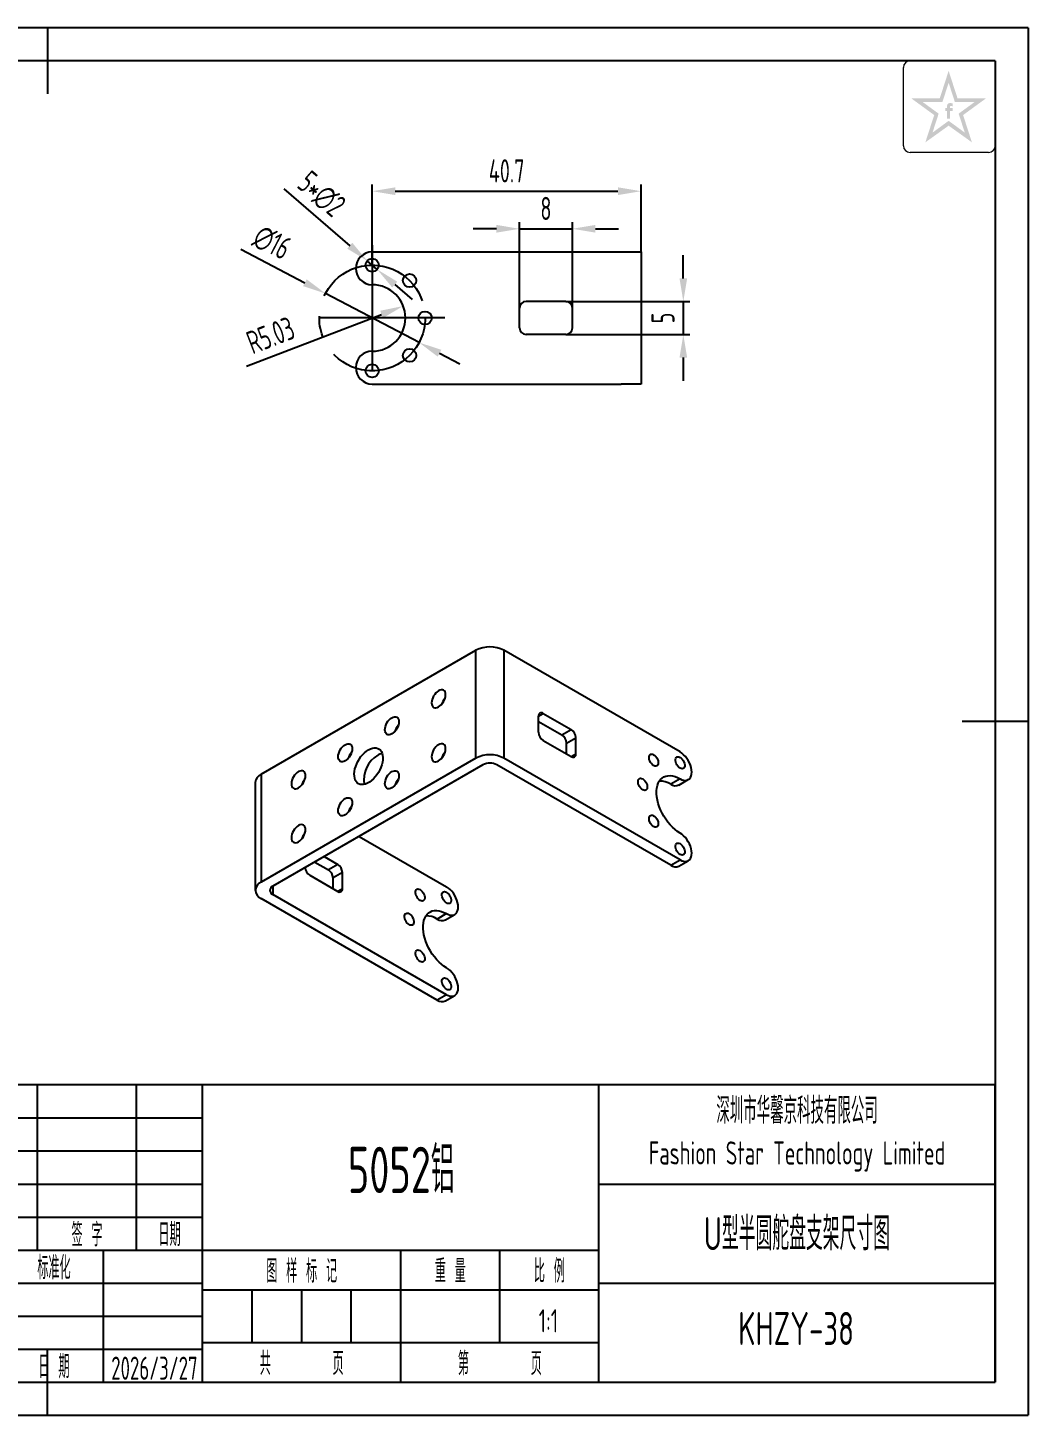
# Model space of a CAD drawing. Header units: millimetres. Extents: x -25 to 272, y -5 to 205.
# Drawn here: x 120.5 to 272, y -5 to 205 of the extents above; entities that cross this region are included whole.
import ezdxf
from ezdxf.enums import TextEntityAlignment as Align

# ---------------------------------------------------------------- set-up
doc = ezdxf.new("R2010")
doc.units = ezdxf.units.MM
doc.header["$PDSIZE"] = -1
doc.linetypes.add('CENTER2', pattern=[28.575, 19.05, -3.175, 3.175, -3.175])
for name, color, linetype in [('1轮廓实线层', 7, 'Continuous'), ('2细线层', 4, 'Continuous'), ('3中心线层', 1, 'CENTER2'), ('6文字层', 3, 'Continuous'), ('7标注层', 4, 'Continuous'), ('图框层', 7, 'Continuous')]:
    doc.layers.add(name, color=color, linetype=linetype)
doc.styles.add('PC_TEXTSTYLE', font='ISOCP.SHX', dxfattribs={"width": 0.707, "bigfont": 'GBCBIG.SHX'})
doc.styles.add('PC_TEXTSTYLE4', font='ISOCP.SHX', dxfattribs={"width": 0.707, "bigfont": 'GBCBIG.SHX'})
doc.dimstyles.new('GB_DIAMETER', dxfattribs={"dimtxt": 3.5, "dimasz": 3.5, "dimexe": 1, "dimexo": 0, "dimgap": 1.5, "dimtad": 1, "dimjust": 4, "dimdsep": 46, "dimtxsty": 'PC_TEXTSTYLE', "dimcen": 0, "dimclrd": 256, "dimclrt": 3, "dimadec": 0, "dimazin": 2, "dimtp": 0.1, "dimtm": 0.1, "dimtfac": 0.71, "dimtdec": 3, "dimtmove": 0, "dimatfit": 2, "dimfxl": 1, "dimtfill": 1, "dimarcsym": 0})
doc.dimstyles.new('GB_LINEAR', dxfattribs={"dimtxt": 3.5, "dimasz": 3.5, "dimexe": 1, "dimexo": 0, "dimgap": 1.5, "dimtad": 1, "dimdsep": 46, "dimtxsty": 'PC_TEXTSTYLE', "dimcen": 0, "dimclrd": 256, "dimclrt": 3, "dimadec": 0, "dimazin": 2, "dimtp": 0.1, "dimtm": 0.1, "dimtfac": 0.71, "dimtdec": 3, "dimtmove": 0, "dimatfit": 3, "dimfxl": 1, "dimtfill": 1, "dimarcsym": 0})
doc.dimstyles.new('GB_RADIAL', dxfattribs={"dimtxt": 3.5, "dimasz": 3.5, "dimexe": 1, "dimexo": 0, "dimgap": 1.5, "dimtad": 1, "dimjust": 4, "dimdsep": 46, "dimtxsty": 'PC_TEXTSTYLE', "dimcen": 0, "dimclrd": 256, "dimclrt": 3, "dimadec": 0, "dimazin": 2, "dimtp": 0.1, "dimtm": 0.1, "dimtfac": 0.71, "dimtdec": 3, "dimtmove": 0, "dimatfit": 2, "dimfxl": 1, "dimtfill": 1, "dimarcsym": 0})

# ---------------------------------------------------------------- blocks, each defined once
blk = doc.blocks.new('ZwmFrameMain_A4^_^无分区图框^_^landscape')
at = {"layer": '1轮廓实线层'}
for p, q in [((123.5, 205), (123.5, 195)), ((267, 200), (0, 200)), ((267, 200), (267, 0)), ((272, 100), (262, 100)), ((123.5, -5), (123.5, 5)), ((0, 0), (267, 0))]:
    blk.add_line(p, q, dxfattribs=at)
at = {"layer": '2细线层'}
for p, q in [((272, 205), (-25, 205)), ((272, 205), (272, -5)), ((-25, -5), (272, -5))]:
    blk.add_line(p, q, dxfattribs=at)
blk = doc.blocks.new('ZwmFrameMain_标题栏1')
at = {"layer": '1轮廓实线层'}
for p, q in [((-180, 0), (-180, 45)), ((0, 45), (-180, 45)), ((-172, 20), (-172, 45)), ((-165, 20), (-165, 45)), ((-145, 20), (-145, 45)), ((-130, 20), (-130, 45)), ((-120, 0), (-120, 45)), ((0, 0), (0, 45)), ((-60, 30), (0, 30)), ((-180, 20), (-60, 20)), ((-165, 0), (-165, 20)), ((-150, 0), (-150, 20)), ((-135, 0), (-135, 20)), ((-60, 15), (0, 15)), ((-180, 0), (0, 0))]:
    blk.add_line(p, q, dxfattribs=at)
at = {"layer": '1轮廓实线层', "color": 7}
for p, q in [((-60, 0), (-60, 45)), ((-180, 25), (-120, 25))]:
    blk.add_line(p, q, dxfattribs=at)
at = {"layer": '2细线层'}
for p, q in [((-180, 40), (-120, 40)), ((-180, 35), (-120, 35)), ((-180, 30), (-120, 30)), ((-90, 0), (-90, 20)), ((-75, 6), (-75, 20)), ((-180, 15), (-120, 15)), ((-120, 14), (-60, 14)), ((-112.5, 6), (-112.5, 14)), ((-105, 6), (-105, 14)), ((-97.5, 6), (-97.5, 14)), ((-180, 10), (-120, 10)), ((-180, 5), (-120, 5)), ((-120, 6), (-60, 6))]:
    blk.add_line(p, q, dxfattribs=at)
at = {"layer": '6文字层', "style": 'PC_TEXTSTYLE', "width": 0.667}
for s, p in [('标记', (-176, 22.5)), ('处数', (-168.5, 22.5)), (' 更改文件号 ', (-155, 22.5)), (' 签 字 ', (-137.5, 22.5)), (' 日期 ', (-125, 22.5)), (' 设 计 ', (-172.5, 17.51)), (' 标准化 ', (-142.5, 17.51)), (' 图 样 标 记 ', (-105, 17)), (' 重 量 ', (-82.5, 17)), (' 比 例 ', (-67.5, 17)), (' 审 核 ', (-172.5, 7.5)), (' 工 艺 ', (-172.5, 2.5)), (' 日 期 ', (-142.5, 2.5)), ('共       页', (-105, 3)), ('第       页', (-75, 3))]:
    blk.add_text(s, height=3.5, dxfattribs=at).set_placement(p, align=Align.MIDDLE)
at = {"layer": '6文字层', "style": 'PC_TEXTSTYLE', "flags": 8}
for tag, height, width, p, p2 in [('企业名称', 5, 3.445461, (-54.29, 34.82), (-5.27, 34.82)), ('产品名称或材料标记', 7, 1.034456, (-113.46, 28.64), (-66.42, 28.64)), ('图样名称', 5, 3.480264, (-54.79, 19.98), (-5.27, 19.98)), ('标准化', 3.5, 1.756036, (-133.83, 15.37), (-120.75, 15.37)), ('重量', 3.5, 2.448074, (-88.46, 7.54), (-76.55, 7.54)), ('比例', 3.5, 2.367734, (-73.35, 7.54), (-61.93, 7.54)), ('图样代号', 5, 3.489916, (-54.79, 5.63), (-5.52, 5.63)), ('审核', 3.5, 2.723972, (-163.99, 5.37), (-150.63, 5.37)), ('工艺', 3.5, 2.851598, (-164.21, 0.37), (-150.89, 0.37)), ('共几页', 3.5, 0.953151, (-108.58, 1.48), (-101.56, 1.48)), ('日期', 3.5, 2.733185, (-133.83, 0.37), (-120.75, 0.37))]:
    blk.add_attdef(tag, text='', height=height, dxfattribs=dict(at, width=width)).set_placement(p, p2, align=Align.FIT)
at = {"layer": '6文字层', "style": 'PC_TEXTSTYLE', "width": 9.901758, "flags": 8}
blk.add_attdef('设计', text='', height=3.5, rotation=359.5768, dxfattribs=at).set_placement((-164.23, 15.37), (-150.37, 15.27), align=Align.FIT)
at = {"layer": '6文字层', "color": 3, "style": 'PC_TEXTSTYLE', "width": 0.96618, "flags": 8}
blk.add_attdef('第几页', text='', height=3.5, dxfattribs=at).set_placement((-78.29, 1.5), (-71.16, 1.5), align=Align.FIT)
at = {"layer": '6文字层', "color": 0, "style": 'PC_TEXTSTYLE', "width": 0.715273, "flags": 8}
blk.add_attdef('图纸张数', text='', height=3.5, dxfattribs=at).set_placement((-2.66, -3.87), (4.46, -3.87), align=Align.FIT)
blk = doc.blocks.new('*D23')
at = {"layer": '7标注层', "color": 0, "lineweight": -2}
for p, q in [((172.68, 169.1), (172.68, 181.26)), ((213.38, 171.08), (213.38, 181.26))]:
    blk.add_line(p, q, dxfattribs=at)
at = {"layer": '7标注层', "lineweight": -2}
blk.add_line((176.18, 180.26), (209.88, 180.26), dxfattribs=at)
at = {"layer": '7标注层'}
for points in [[(176.18, 180.85), (176.18, 179.68), (172.68, 180.26)], [(209.88, 179.68), (209.88, 180.85), (213.38, 180.26)]]:
    blk.add_solid(points, dxfattribs=at)
at = {"layer": 'Defpoints', "color": 0}
for p in [(213.38, 180.26), (213.38, 171.08), (172.68, 169.1)]:
    blk.add_point(p, dxfattribs=at)
at = {"layer": '7标注层', "color": 3, "insert": (193.03, 183.34), "char_height": 3.5, "attachment_point": 5, "style": 'PC_TEXTSTYLE', "bg_fill": 3, "box_fill_scale": 1.1, "bg_fill_color": 257, "bg_fill_transparency": 0}
blk.add_mtext('40.7', dxfattribs=at)
blk = doc.blocks.new('*D24')
at = {"layer": '7标注层', "lineweight": -2}
for p, q in [((191.48, 174.57), (187.98, 174.57)), ((194.98, 174.57), (202.98, 174.57)), ((206.48, 174.57), (209.98, 174.57))]:
    blk.add_line(p, q, dxfattribs=at)
at = {"layer": '7标注层', "color": 0, "lineweight": -2}
for p, q in [((194.98, 162.57), (194.98, 175.57)), ((202.98, 162.57), (202.98, 175.57))]:
    blk.add_line(p, q, dxfattribs=at)
at = {"layer": '7标注层'}
for points in [[(191.48, 173.99), (191.48, 175.16), (194.98, 174.57)], [(206.48, 175.16), (206.48, 173.99), (202.98, 174.57)]]:
    blk.add_solid(points, dxfattribs=at)
at = {"layer": 'Defpoints', "color": 0}
for p in [(202.98, 174.57), (194.98, 162.57), (202.98, 162.57)]:
    blk.add_point(p, dxfattribs=at)
at = {"layer": '7标注层', "color": 3, "insert": (198.98, 177.65), "char_height": 3.5, "attachment_point": 5, "style": 'PC_TEXTSTYLE', "bg_fill": 3, "box_fill_scale": 1.1, "bg_fill_color": 257, "bg_fill_transparency": 0}
blk.add_mtext('8', dxfattribs=at)
blk = doc.blocks.new('*D25')
at = {"layer": '7标注层', "lineweight": -2}
for p, q in [((219.78, 167.07), (219.78, 170.57)), ((219.78, 163.57), (219.78, 158.57)), ((219.78, 155.07), (219.78, 151.57))]:
    blk.add_line(p, q, dxfattribs=at)
at = {"layer": '7标注层', "color": 0, "lineweight": -2}
for p, q in [((201.98, 163.57), (220.78, 163.57)), ((201.98, 158.57), (220.78, 158.57))]:
    blk.add_line(p, q, dxfattribs=at)
at = {"layer": '7标注层'}
for points in [[(219.2, 167.07), (220.36, 167.07), (219.78, 163.57)], [(220.36, 155.07), (219.2, 155.07), (219.78, 158.57)]]:
    blk.add_solid(points, dxfattribs=at)
at = {"layer": 'Defpoints', "color": 0}
for p in [(201.98, 163.57), (201.98, 158.57)]:
    blk.add_point(p, dxfattribs=at)
at = {"layer": '7标注层', "color": 3, "insert": (216.7, 161.07), "char_height": 3.5, "attachment_point": 5, "rotation": 90, "style": 'PC_TEXTSTYLE', "bg_fill": 3, "box_fill_scale": 1.1, "bg_fill_color": 257, "bg_fill_transparency": 0}
blk.add_mtext('5', dxfattribs=at)
at = {"layer": 'Defpoints', "color": 0}
blk.add_point((219.78, 158.57), dxfattribs=at)
blk = doc.blocks.new('*D33')
at = {"layer": '7标注层', "lineweight": -2}
for p, q in [((152.79, 171.49), (162.5, 166.41)), ((179.77, 157.36), (165.6, 164.78)), ((182.87, 155.74), (185.97, 154.12))]:
    blk.add_line(p, q, dxfattribs=at)
at = {"layer": '7标注层'}
for points in [[(162.22, 165.89), (162.77, 166.92), (165.6, 164.78)], [(183.14, 156.26), (182.6, 155.22), (179.77, 157.36)]]:
    blk.add_solid(points, dxfattribs=at)
at = {"layer": 'Defpoints', "color": 0}
for p in [(165.6, 164.78), (179.77, 157.36)]:
    blk.add_point(p, dxfattribs=at)
at = {"layer": '7标注层', "color": 3, "insert": (157.52, 172.48), "char_height": 3.5, "attachment_point": 5, "rotation": 332.3678, "style": 'PC_TEXTSTYLE', "bg_fill": 3, "box_fill_scale": 1.1, "bg_fill_color": 257, "bg_fill_transparency": 0}
blk.add_mtext('∅16', dxfattribs=at)
blk = doc.blocks.new('*D34')
at = {"layer": '7标注层', "lineweight": -2}
for p, q in [((159.3, 180.63), (169.28, 172.01)), ((173.44, 168.42), (171.93, 169.73)), ((176.09, 166.13), (178.74, 163.85))]:
    blk.add_line(p, q, dxfattribs=at)
at = {"layer": '7标注层'}
for points in [[(168.9, 171.57), (169.66, 172.46), (171.93, 169.73)], [(176.47, 166.57), (175.71, 165.69), (173.44, 168.42)]]:
    blk.add_solid(points, dxfattribs=at)
at = {"layer": 'Defpoints', "color": 0}
for p in [(171.93, 169.73), (173.44, 168.42)]:
    blk.add_point(p, dxfattribs=at)
at = {"layer": '7标注层', "color": 3, "insert": (164.97, 179.79), "char_height": 3.5, "attachment_point": 5, "rotation": 319.2027, "style": 'PC_TEXTSTYLE', "bg_fill": 3, "box_fill_scale": 1.1, "bg_fill_color": 257, "bg_fill_transparency": 0}
blk.add_mtext('5*∅2', dxfattribs=at)
blk = doc.blocks.new('*D35')
at = {"layer": '7标注层', "lineweight": -2}
blk.add_line((153.66, 153.76), (174.11, 161.62), dxfattribs=at)
at = {"layer": '7标注层'}
blk.add_solid([(174.32, 161.08), (173.9, 162.17), (177.37, 162.88)], dxfattribs=at)
at = {"layer": 'Defpoints', "color": 0}
for p in [(177.37, 162.88), (172.68, 161.07)]:
    blk.add_point(p, dxfattribs=at)
at = {"layer": '7标注层', "color": 3, "insert": (157.3, 158.46), "char_height": 3.5, "attachment_point": 5, "rotation": 21.0243, "style": 'PC_TEXTSTYLE', "bg_fill": 3, "box_fill_scale": 1.1, "bg_fill_color": 257, "bg_fill_transparency": 0}
blk.add_mtext('R5.03', dxfattribs=at)

msp = doc.modelspace()

# ---------------------------------------------------------------- hatches: boundary and pattern name
at = {"layer": '6文字层', "lineweight": 5}
h = msp.add_hatch(color=2, dxfattribs=at)
edge = h.paths.add_edge_path(flags=0)
edge.add_line((260.172, 192.419), (260.567, 192.419))
edge.add_line((260.567, 192.419), (260.567, 192.845))
edge.add_line((260.567, 192.845), (260.176, 192.845))
edge.add_line((260.176, 192.845), (260.176, 193.053))
edge.add_spline(control_points=[(260.176, 193.053), (260.176, 193.078), (260.175, 193.174), (260.364, 193.144), (260.482, 193.127), (260.549, 193.11), (260.577, 193.102)], knot_values=[0, 0, 0, 0, 1.4943482, 5.8188355, 8.4876202, 10.3632598, 10.3632598, 10.3632598, 10.3632598], degree=3, periodic=0)
edge.add_line((260.577, 193.102), (260.577, 193.539))
edge.add_spline(control_points=[(260.577, 193.539), (260.505, 193.556), (260.332, 193.597), (260.084, 193.618), (259.855, 193.514), (259.739, 193.37), (259.72, 193.26), (259.714, 193.229)], knot_values=[0, 0, 0, 0, 4.9341397, 11.9452686, 16.0265909, 21.3569295, 23.4510995, 23.4510995, 23.4510995, 23.4510995], degree=3, periodic=0)
edge.add_line((259.714, 193.229), (259.714, 192.845))
edge.add_line((259.714, 192.845), (259.428, 192.845))
edge.add_line((259.428, 192.845), (259.428, 192.419))
edge.add_line((259.428, 192.419), (259.717, 192.419))
edge.add_line((259.717, 192.419), (259.717, 191.229))
edge.add_line((259.717, 191.229), (260.172, 191.229))
edge.add_line((260.172, 191.229), (260.172, 192.419))
h.paths.add_polyline_path([(265.628, 194.333), (261.288, 194.333), (259.948, 198.473), (258.608, 194.333), (254.268, 194.333), (257.762, 191.785), (256.422, 187.656), (259.948, 190.181), (263.474, 187.656), (262.134, 191.785)])
h.paths.add_polyline_path([(261.461, 191.997), (262.394, 189.124), (259.948, 190.914), (257.502, 189.124), (258.434, 191.997), (255.981, 193.786), (259.012, 193.786), (259.948, 196.673), (260.883, 193.786), (263.915, 193.786)], flags=16)

# ---------------------------------------------------------------- linework, layer by layer
at = {"color": 7, "linetype": 'Continuous', "lineweight": 25}
for p, q in [((172.683, 171.075), (210.383, 171.075)), ((210.383, 171.075), (213.383, 171.075)), ((213.383, 171.075), (213.383, 151.072)), ((194.983, 159.574), (194.983, 162.574)), ((201.983, 163.574), (195.983, 163.574)), ((202.983, 159.574), (202.983, 162.574)), ((201.983, 158.574), (195.983, 158.574)), ((172.683, 151.072), (210.383, 151.072)), ((213.383, 151.072), (210.383, 151.072)), ((155.859, 92.004), (188.386, 110.782)), ((188.386, 94.448), (188.386, 110.782)), ((192.629, 110.782), (192.629, 94.448)), ((219.286, 95.393), (192.629, 110.782)), ((197.861, 98.369), (197.861, 100.819)), ((198.568, 101.227), (202.811, 98.778)), ((197.861, 100.003), (201.397, 97.962)), ((201.397, 97.962), (202.811, 98.778)), ((198.568, 97.145), (202.811, 94.696)), ((202.104, 96.737), (203.518, 97.553)), ((202.104, 95.104), (202.104, 96.737)), ((203.518, 95.104), (203.518, 97.553)), ((188.386, 94.448), (155.859, 75.671)), ((189.447, 93.428), (157.627, 75.058)), ((217.872, 78.243), (191.568, 93.428)), ((219.286, 79.059), (192.629, 94.448)), ((154.98, 90.78), (154.98, 74.446)), ((155.859, 92.004), (155.859, 75.671)), ((219.286, 91.329), (217.872, 90.513)), ((219.116, 90.389), (220.53, 91.206)), ((170.713, 82.613), (183.931, 74.983)), ((163.993, 78.734), (166.041, 77.552)), ((165.408, 79.55), (167.456, 78.368)), ((167.456, 78.368), (166.041, 77.552)), ((217.872, 78.243), (219.286, 79.059)), ((219.116, 78.12), (220.53, 78.936)), ((163.213, 76.735), (167.456, 74.285)), ((168.163, 77.143), (166.748, 76.327)), ((166.748, 74.694), (166.748, 76.327)), ((168.163, 74.694), (168.163, 77.143)), ((183.931, 58.649), (157.627, 73.834)), ((182.517, 57.833), (155.859, 73.222)), ((183.931, 70.919), (182.517, 70.102)), ((183.761, 69.979), (185.175, 70.796)), ((183.931, 58.649), (182.517, 57.833)), ((183.761, 57.709), (185.175, 58.526))]:
    msp.add_line(p, q, dxfattribs=at)
at = {"color": 1, "linetype": 'Continuous', "lineweight": 25}
for p, q in [((197.861, 100.819), (198.568, 101.227)), ((202.811, 94.696), (203.518, 95.104)), ((157.627, 75.058), (157.627, 73.834)), ((168.163, 74.694), (167.455, 74.285))]:
    msp.add_line(p, q, dxfattribs=at)
at = {"color": 7, "linetype": 'Continuous', "lineweight": 25, "flags": 128}
for points in [[(182.729, 102.207), (182.936, 102.35), (183.135, 102.535), (183.318, 102.754), (183.479, 102.999), (183.611, 103.261), (183.709, 103.529), (183.769, 103.794), (183.79, 104.044), (183.769, 104.272), (183.709, 104.466), (183.611, 104.622), (183.479, 104.731), (183.318, 104.791), (183.135, 104.798), (182.936, 104.753), (182.729, 104.657), (182.522, 104.514), (182.323, 104.329), (182.14, 104.11), (181.979, 103.865), (181.847, 103.603), (181.749, 103.335), (181.689, 103.07), (181.668, 102.82), (181.689, 102.593), (181.749, 102.398), (181.847, 102.243), (181.979, 102.133), (182.14, 102.074), (182.323, 102.066), (182.522, 102.111), (182.729, 102.207)], [(175.658, 100.575), (175.865, 100.671), (176.064, 100.716), (176.247, 100.709), (176.408, 100.649), (176.54, 100.54), (176.638, 100.384), (176.698, 100.19), (176.719, 99.962), (176.698, 99.712), (176.638, 99.447), (176.54, 99.179), (176.408, 98.917), (176.247, 98.672), (176.064, 98.453), (175.865, 98.268), (175.658, 98.125), (175.451, 98.029), (175.252, 97.984), (175.069, 97.991), (174.908, 98.051), (174.776, 98.16), (174.678, 98.316), (174.618, 98.511), (174.597, 98.738), (174.618, 98.988), (174.678, 99.253), (174.776, 99.521), (174.908, 99.783), (175.069, 100.028), (175.252, 100.247), (175.451, 100.432), (175.658, 100.575)], [(168.587, 96.493), (168.794, 96.589), (168.993, 96.634), (169.176, 96.627), (169.337, 96.567), (169.469, 96.458), (169.567, 96.302), (169.627, 96.107), (169.648, 95.88), (169.627, 95.63), (169.567, 95.365), (169.469, 95.097), (169.337, 94.835), (169.176, 94.59), (168.993, 94.371), (168.794, 94.186), (168.587, 94.043), (168.38, 93.947), (168.181, 93.902), (167.998, 93.909), (167.837, 93.969), (167.705, 94.078), (167.607, 94.234), (167.547, 94.429), (167.526, 94.656), (167.547, 94.906), (167.607, 95.171), (167.705, 95.439), (167.837, 95.701), (167.998, 95.946), (168.181, 96.165), (168.38, 96.35), (168.587, 96.493)], [(182.729, 94.042), (182.936, 94.185), (183.135, 94.369), (183.318, 94.588), (183.479, 94.834), (183.611, 95.095), (183.709, 95.364), (183.769, 95.628), (183.79, 95.879), (183.769, 96.106), (183.709, 96.301), (183.611, 96.456), (183.479, 96.566), (183.318, 96.625), (183.135, 96.633), (182.936, 96.587), (182.729, 96.491), (182.522, 96.349), (182.323, 96.164), (182.14, 95.945), (181.979, 95.7), (181.847, 95.438), (181.749, 95.17), (181.689, 94.905), (181.668, 94.654), (181.689, 94.427), (181.749, 94.232), (181.847, 94.077), (181.979, 93.968), (182.14, 93.908), (182.323, 93.901), (182.522, 93.946), (182.729, 94.042)], [(172.123, 95.717), (172.423, 95.866), (172.717, 95.963), (173, 96.008), (173.265, 95.998), (173.509, 95.934), (173.725, 95.818), (173.91, 95.651), (174.061, 95.437), (174.174, 95.18), (174.246, 94.885), (174.278, 94.558), (174.267, 94.204), (174.215, 93.832), (174.122, 93.448), (173.99, 93.059), (173.822, 92.674), (173.621, 92.3), (173.39, 91.943), (173.135, 91.612), (172.86, 91.312), (172.571, 91.049), (172.273, 90.829), (171.972, 90.655), (171.674, 90.531), (171.385, 90.46), (171.11, 90.443), (170.855, 90.48), (170.624, 90.57), (170.423, 90.712), (170.255, 90.903), (170.123, 91.139), (170.03, 91.416), (169.978, 91.728), (169.967, 92.069), (169.999, 92.433), (170.071, 92.812), (170.184, 93.199), (170.335, 93.587), (170.52, 93.968), (170.736, 94.334), (170.98, 94.679), (171.245, 94.995), (171.528, 95.277), (171.822, 95.519), (172.123, 95.717)], [(215.286, 94.971), (215.455, 94.849), (215.615, 94.687), (215.755, 94.495), (215.868, 94.282), (215.947, 94.062), (215.988, 93.847), (215.988, 93.651), (215.947, 93.483), (215.868, 93.354), (215.755, 93.272), (215.615, 93.241), (215.455, 93.264), (215.286, 93.338), (215.117, 93.459), (214.958, 93.621), (214.817, 93.814), (214.704, 94.026), (214.625, 94.246), (214.584, 94.461), (214.584, 94.658), (214.625, 94.825), (214.704, 94.954), (214.817, 95.036), (214.958, 95.067), (215.117, 95.045), (215.286, 94.971)], [(219.286, 94.575), (219.455, 94.453), (219.615, 94.292), (219.755, 94.099), (219.868, 93.886), (219.947, 93.666), (219.988, 93.451), (219.988, 93.255), (219.947, 93.087), (219.868, 92.958), (219.755, 92.876), (219.615, 92.846), (219.455, 92.868), (219.286, 92.942), (219.117, 93.063), (218.958, 93.225), (218.817, 93.418), (218.704, 93.63), (218.625, 93.85), (218.584, 94.065), (218.584, 94.262), (218.625, 94.43), (218.704, 94.558), (218.817, 94.64), (218.958, 94.671), (219.117, 94.649), (219.286, 94.575)], [(219.286, 91.329), (219.561, 91.195), (219.83, 91.115), (220.085, 91.089), (220.32, 91.12), (220.53, 91.206), (220.71, 91.345), (220.854, 91.533), (220.96, 91.767), (221.024, 92.04), (221.046, 92.345), (221.024, 92.676), (220.96, 93.023), (220.854, 93.378), (220.71, 93.733), (220.53, 94.079), (220.32, 94.408), (220.085, 94.71), (219.83, 94.979), (219.561, 95.209), (219.286, 95.393)], [(161.516, 89.961), (161.723, 90.104), (161.922, 90.289), (162.105, 90.508), (162.266, 90.753), (162.398, 91.015), (162.496, 91.283), (162.556, 91.548), (162.577, 91.798), (162.556, 92.025), (162.496, 92.22), (162.398, 92.376), (162.266, 92.485), (162.105, 92.545), (161.922, 92.552), (161.723, 92.507), (161.516, 92.411), (161.309, 92.268), (161.11, 92.083), (160.927, 91.864), (160.766, 91.619), (160.634, 91.357), (160.536, 91.089), (160.476, 90.824), (160.455, 90.574), (160.476, 90.346), (160.536, 90.152), (160.634, 89.996), (160.766, 89.887), (160.927, 89.827), (161.11, 89.82), (161.309, 89.865), (161.516, 89.961)], [(175.658, 92.409), (175.865, 92.505), (176.064, 92.551), (176.247, 92.543), (176.408, 92.484), (176.54, 92.374), (176.638, 92.219), (176.698, 92.024), (176.719, 91.797), (176.698, 91.546), (176.638, 91.282), (176.54, 91.013), (176.408, 90.752), (176.247, 90.506), (176.064, 90.287), (175.865, 90.103), (175.658, 89.96), (175.451, 89.864), (175.252, 89.819), (175.069, 89.826), (174.908, 89.886), (174.776, 89.995), (174.678, 90.15), (174.618, 90.345), (174.597, 90.572), (174.618, 90.823), (174.678, 91.088), (174.776, 91.356), (174.908, 91.618), (175.069, 91.863), (175.252, 92.082), (175.451, 92.266), (175.658, 92.409)], [(213.629, 91.308), (213.798, 91.187), (213.958, 91.025), (214.098, 90.832), (214.211, 90.619), (214.29, 90.399), (214.331, 90.185), (214.331, 89.988), (214.29, 89.82), (214.211, 89.692), (214.098, 89.61), (213.958, 89.579), (213.798, 89.601), (213.629, 89.675), (213.46, 89.796), (213.301, 89.958), (213.16, 90.151), (213.047, 90.364), (212.968, 90.584), (212.927, 90.798), (212.927, 90.995), (212.968, 91.163), (213.047, 91.291), (213.16, 91.373), (213.301, 91.404), (213.46, 91.382), (213.629, 91.308)], [(219.286, 83.123), (218.902, 83.369), (218.522, 83.66), (218.152, 83.993), (217.794, 84.363), (217.454, 84.768), (217.136, 85.201), (216.843, 85.658), (216.578, 86.133), (216.345, 86.621), (216.147, 87.116), (215.985, 87.613), (215.862, 88.105), (215.78, 88.586), (215.738, 89.052), (215.738, 89.496), (215.78, 89.914), (215.862, 90.3), (215.985, 90.65), (216.147, 90.96), (216.345, 91.226), (216.578, 91.446), (216.843, 91.615), (217.136, 91.734), (217.454, 91.799), (217.794, 91.811), (218.152, 91.769), (218.522, 91.674), (218.902, 91.527), (219.286, 91.329)], [(168.587, 88.327), (168.794, 88.423), (168.993, 88.468), (169.176, 88.461), (169.337, 88.402), (169.469, 88.292), (169.567, 88.137), (169.627, 87.942), (169.648, 87.715), (169.627, 87.464), (169.567, 87.2), (169.469, 86.931), (169.337, 86.669), (169.176, 86.424), (168.993, 86.205), (168.794, 86.021), (168.587, 85.878), (168.38, 85.782), (168.181, 85.737), (167.998, 85.744), (167.837, 85.804), (167.705, 85.913), (167.607, 86.068), (167.547, 86.263), (167.526, 86.49), (167.547, 86.741), (167.607, 87.006), (167.705, 87.274), (167.837, 87.536), (167.998, 87.781), (168.181, 88), (168.38, 88.184), (168.587, 88.327)], [(161.516, 81.796), (161.723, 81.939), (161.922, 82.123), (162.105, 82.342), (162.266, 82.587), (162.398, 82.849), (162.496, 83.118), (162.556, 83.382), (162.577, 83.633), (162.556, 83.86), (162.496, 84.055), (162.398, 84.21), (162.266, 84.32), (162.105, 84.379), (161.922, 84.386), (161.723, 84.341), (161.516, 84.245), (161.309, 84.102), (161.11, 83.918), (160.927, 83.699), (160.766, 83.454), (160.634, 83.192), (160.536, 82.924), (160.476, 82.659), (160.455, 82.408), (160.476, 82.181), (160.536, 81.986), (160.634, 81.831), (160.766, 81.722), (160.927, 81.662), (161.11, 81.655), (161.309, 81.7), (161.516, 81.796)], [(215.286, 85.733), (215.455, 85.611), (215.615, 85.449), (215.755, 85.257), (215.868, 85.044), (215.947, 84.824), (215.988, 84.609), (215.988, 84.412), (215.947, 84.245), (215.868, 84.116), (215.755, 84.034), (215.615, 84.003), (215.455, 84.026), (215.286, 84.1), (215.117, 84.221), (214.958, 84.383), (214.817, 84.576), (214.704, 84.788), (214.625, 85.008), (214.584, 85.223), (214.584, 85.42), (214.625, 85.587), (214.704, 85.716), (214.817, 85.798), (214.958, 85.829), (215.117, 85.807), (215.286, 85.733)], [(219.286, 79.059), (219.561, 78.925), (219.83, 78.845), (220.085, 78.819), (220.32, 78.85), (220.53, 78.936), (220.71, 79.075), (220.854, 79.263), (220.96, 79.497), (221.024, 79.77), (221.046, 80.075), (221.024, 80.406), (220.96, 80.753), (220.854, 81.108), (220.71, 81.464), (220.53, 81.809), (220.32, 82.138), (220.085, 82.44), (219.83, 82.71), (219.561, 82.939), (219.286, 83.123)], [(219.286, 81.51), (219.455, 81.389), (219.615, 81.227), (219.755, 81.034), (219.868, 80.822), (219.947, 80.601), (219.988, 80.387), (219.988, 80.19), (219.947, 80.022), (219.868, 79.894), (219.755, 79.812), (219.615, 79.781), (219.455, 79.803), (219.286, 79.877), (219.117, 79.999), (218.958, 80.16), (218.817, 80.353), (218.704, 80.566), (218.625, 80.786), (218.584, 81), (218.584, 81.197), (218.625, 81.365), (218.704, 81.493), (218.817, 81.576), (218.958, 81.606), (219.117, 81.584), (219.286, 81.51)], [(179.931, 74.56), (180.1, 74.439), (180.259, 74.277), (180.4, 74.084), (180.513, 73.872), (180.592, 73.652), (180.633, 73.437), (180.633, 73.24), (180.592, 73.073), (180.513, 72.944), (180.4, 72.862), (180.259, 72.831), (180.1, 72.853), (179.931, 72.927), (179.762, 73.049), (179.602, 73.211), (179.462, 73.403), (179.349, 73.616), (179.27, 73.836), (179.229, 74.051), (179.229, 74.248), (179.27, 74.415), (179.349, 74.544), (179.462, 74.626), (179.602, 74.657), (179.762, 74.634), (179.931, 74.56)], [(183.931, 74.165), (184.1, 74.043), (184.259, 73.881), (184.4, 73.689), (184.513, 73.476), (184.592, 73.256), (184.633, 73.041), (184.633, 72.844), (184.592, 72.677), (184.513, 72.548), (184.4, 72.466), (184.259, 72.435), (184.1, 72.458), (183.931, 72.532), (183.762, 72.653), (183.602, 72.815), (183.462, 73.008), (183.349, 73.22), (183.27, 73.44), (183.229, 73.655), (183.229, 73.852), (183.27, 74.019), (183.349, 74.148), (183.462, 74.23), (183.602, 74.261), (183.762, 74.239), (183.931, 74.165)], [(183.931, 70.919), (184.206, 70.785), (184.475, 70.704), (184.73, 70.679), (184.965, 70.71), (185.175, 70.796), (185.354, 70.935), (185.499, 71.123), (185.604, 71.357), (185.669, 71.63), (185.69, 71.935), (185.669, 72.265), (185.604, 72.613), (185.499, 72.968), (185.354, 73.323), (185.175, 73.669), (184.965, 73.997), (184.73, 74.3), (184.475, 74.569), (184.206, 74.799), (183.931, 74.983)], [(183.931, 62.713), (183.547, 62.958), (183.167, 63.25), (182.796, 63.582), (182.439, 63.953), (182.099, 64.357), (181.78, 64.791), (181.487, 65.248), (181.223, 65.723), (180.99, 66.211), (180.791, 66.706), (180.63, 67.203), (180.507, 67.695), (180.424, 68.176), (180.383, 68.642), (180.383, 69.086), (180.424, 69.504), (180.507, 69.89), (180.63, 70.24), (180.791, 70.55), (180.99, 70.816), (181.223, 71.035), (181.487, 71.205), (181.78, 71.324), (182.099, 71.389), (182.439, 71.401), (182.796, 71.359), (183.167, 71.264), (183.547, 71.117), (183.931, 70.919)], [(178.274, 70.898), (178.443, 70.777), (178.603, 70.615), (178.743, 70.422), (178.856, 70.209), (178.935, 69.989), (178.976, 69.775), (178.976, 69.578), (178.935, 69.41), (178.856, 69.282), (178.743, 69.2), (178.603, 69.169), (178.443, 69.191), (178.274, 69.265), (178.105, 69.386), (177.945, 69.548), (177.805, 69.741), (177.692, 69.953), (177.613, 70.174), (177.572, 70.388), (177.572, 70.585), (177.613, 70.753), (177.692, 70.881), (177.805, 70.963), (177.945, 70.994), (178.105, 70.972), (178.274, 70.898)], [(179.931, 65.322), (180.1, 65.201), (180.259, 65.039), (180.4, 64.846), (180.513, 64.634), (180.592, 64.414), (180.633, 64.199), (180.633, 64.002), (180.592, 63.835), (180.513, 63.706), (180.4, 63.624), (180.259, 63.593), (180.1, 63.615), (179.931, 63.689), (179.762, 63.811), (179.602, 63.973), (179.462, 64.165), (179.349, 64.378), (179.27, 64.598), (179.229, 64.813), (179.229, 65.01), (179.27, 65.177), (179.349, 65.306), (179.462, 65.388), (179.602, 65.419), (179.762, 65.396), (179.931, 65.322)], [(183.931, 61.1), (184.1, 60.979), (184.259, 60.817), (184.4, 60.624), (184.513, 60.411), (184.592, 60.191), (184.633, 59.977), (184.633, 59.78), (184.592, 59.612), (184.513, 59.484), (184.4, 59.402), (184.259, 59.371), (184.1, 59.393), (183.931, 59.467), (183.762, 59.588), (183.602, 59.75), (183.462, 59.943), (183.349, 60.156), (183.27, 60.376), (183.229, 60.59), (183.229, 60.787), (183.27, 60.955), (183.349, 61.083), (183.462, 61.165), (183.602, 61.196), (183.762, 61.174), (183.931, 61.1)], [(183.931, 58.649), (184.206, 58.515), (184.475, 58.434), (184.73, 58.409), (184.965, 58.44), (185.175, 58.526), (185.354, 58.665), (185.499, 58.853), (185.604, 59.087), (185.669, 59.36), (185.69, 59.665), (185.669, 59.995), (185.604, 60.343), (185.499, 60.698), (185.354, 61.053), (185.175, 61.399), (184.965, 61.728), (184.73, 62.03), (184.475, 62.299), (184.206, 62.529), (183.931, 62.713)]]:
    msp.add_lwpolyline(points, dxfattribs=at)
at = {"color": 7, "linetype": 'Continuous', "lineweight": 25}
for centre in [(172.683, 169.074), (178.34, 166.73), (180.683, 161.074), (178.34, 155.417), (172.683, 153.074)]:
    msp.add_circle(centre, 1, dxfattribs=at)
for centre, radius, start, end in [((172.683, 168.587), 2.488, 90, 270), ((172.683, 161.074), 5.025, 270, 90), ((195.983, 162.574), 1, 90, 180), ((201.983, 162.574), 1, 360, 90), ((195.983, 159.574), 1, 180, 270), ((201.983, 159.574), 1, 270, 0), ((172.683, 153.56), 2.488, 90, 270), ((190.507, 106.708), 4.593, 62.49143, 117.50857), ((185.591, 101.78), 2.537, 138.6309, 161.37448), ((198.292, 100.889), 0.437, 50.79671, 189.21404), ((178.52, 97.698), 2.537, 138.6309, 161.37448), ((201.983, 97.484), 1.537, 2.60548, 57.39452), ((199.396, 98.439), 1.537, 182.60548, 237.39452), ((200.569, 96.667), 1.537, 2.60548, 57.39452), ((171.449, 93.616), 2.537, 138.6309, 161.37448), ((175.724, 91.192), 4.305, 120.53746, 189.55034), ((174.66, 93.03), 2.182, 102.69617, 120.99165), ((185.591, 93.615), 2.537, 138.6309, 161.37448), ((190.507, 90.375), 4.593, 62.49143, 117.50857), ((203.087, 95.034), 0.437, 230.79671, 9.21404), ((190.507, 91.381), 2.306, 62.60967, 117.39033), ((156.469, 90.639), 1.495, 114.06812, 174.61174), ((164.377, 89.534), 2.537, 138.6309, 161.37448), ((178.52, 89.533), 2.537, 138.6309, 161.37448), ((216.2, 87.851), 3.143, 57.87511, 90.58585), ((218.603, 91.552), 1.271, 234.87485, 293.81469), ((171.449, 85.451), 2.537, 138.6309, 161.37448), ((164.377, 81.369), 2.537, 138.6309, 161.37448), ((164.055, 78.041), 1.554, 186.05336, 237.20475), ((166.627, 77.073), 1.537, 2.60548, 57.39452), ((218.603, 79.282), 1.271, 234.87485, 293.81469), ((156.336, 74.446), 1.314, 111.26827, 248.73173), ((165.213, 76.257), 1.537, 2.60548, 57.39452), ((157.859, 74.446), 0.655, 110.78342, 249.21658), ((167.732, 74.624), 0.437, 230.79671, 9.21404), ((180.845, 67.44), 3.143, 57.87511, 90.58585), ((183.244, 71.107), 1.24, 234.08226, 294.60729), ((183.244, 58.837), 1.24, 234.08226, 294.60729)]:
    msp.add_arc(centre, radius, start, end, dxfattribs=at)
at = {"layer": '3中心线层'}
msp.add_line((183.683, 161.074), (161.683, 161.074), dxfattribs=at)
at = {"layer": '6文字层', "color": 212, "lineweight": 5}
for p, q in [((254.107, 200), (267, 200)), ((267, 200), (267, 187.117)), ((253.11, 187.117), (253.11, 199.003)), ((266.003, 186.12), (254.107, 186.12))]:
    msp.add_line(p, q, dxfattribs=at)
for centre, start, end in [((254.107, 199.003), 90, 180), ((254.107, 187.117), 180, 270), ((266.003, 187.117), 270, 0)]:
    msp.add_arc(centre, 0.997, start, end, dxfattribs=at)

# ---------------------------------------------------------------- block references
at = {"layer": '图框层'}
msp.add_blockref('ZwmFrameMain_A4^_^无分区图框^_^landscape', (0, 0), dxfattribs=at)
ref = msp.add_blockref('ZwmFrameMain_标题栏1', (267, 0), dxfattribs=at)
ref.add_attrib('产品名称或材料标记', '5052铝', dxfattribs={"layer": '6文字层', "height": 7, "style": 'PC_TEXTSTYLE', "width": 0.707}).set_placement((177.058, 28.635), align=Align.CENTER)
ref.add_attrib('设计', 'Kerry', (102.771, 15.372), dxfattribs={"layer": '6文字层', "height": 3.5, "rotation": 359.57685, "style": 'PC_TEXTSTYLE', "width": 0.707})
ref.add_attrib('日期', '2026/3/27', dxfattribs={"layer": '6文字层', "height": 3.5, "style": 'PC_TEXTSTYLE', "width": 0.60781}).set_placement((133.165, 0.371), (146.248, 0.371), align=Align.FIT)
ref.add_attrib('图样名称', 'U型半圆舵盘支架尺寸图', dxfattribs={"layer": '6文字层', "height": 5, "style": 'PC_TEXTSTYLE', "width": 0.707}).set_placement((236.973, 19.978), align=Align.CENTER)
ref.add_attrib('图样代号', 'KHZY-38', dxfattribs={"layer": '6文字层', "height": 5, "style": 'PC_TEXTSTYLE', "width": 0.707}).set_placement((236.85, 5.63), align=Align.CENTER)
ref.add_attrib('比例', '1:1', dxfattribs={"layer": '6文字层', "height": 3.5, "style": 'PC_TEXTSTYLE', "width": 0.707}).set_placement((199.359, 7.542), align=Align.CENTER)

# ---------------------------------------------------------------- texts
at = {"layer": '6文字层', "insert": (237, 37.5), "char_height": 3.5, "width": 60, "attachment_point": 5, "style": 'PC_TEXTSTYLE4'}
msp.add_mtext('{\\H1.142857x;深圳市华馨京科技有限公司}\\P\\pxsm1,qc;Fashion Star Technology Limited', dxfattribs=at)

# ---------------------------------------------------------------- next in the draw order: dimensions: what is measured, and where the dimension line sits
at = {"layer": '7标注层'}
dim = msp.add_linear_dim(base=(213.383, 180.264), p1=(172.683, 169.099), p2=(213.383, 171.075), dimstyle='GB_LINEAR', override={"dimscale": 1, "dimgap": 1.5, "dimtad": 1, "dimjust": 0, "dimdec": 2, "dimlfac": 1, "dimse1": 0, "dimse2": 0, "dimsd1": 0, "dimsd2": 0, "dimclrd": 256, "dimclre": 0, "dimtofl": 1, "dimtvp": 0.1}, dxfattribs=at)
dim.commit()
dim.dimension.update_dxf_attribs({"geometry": '*D23', "text_midpoint": (193.033, 183.341)})

# ---------------------------------------------------------------- next in the draw order: linework, layer by layer
at = {"layer": '3中心线层'}
msp.add_line((172.683, 172.074), (172.683, 150.074), dxfattribs=at)
msp.add_circle((172.683, 161.074), 8, dxfattribs=at)

# ---------------------------------------------------------------- next in the draw order: dimensions: what is measured, and where the dimension line sits
at = {"layer": '7标注层'}
dim = msp.add_linear_dim(base=(202.983, 174.574), p1=(194.983, 162.574), p2=(202.983, 162.574), dimstyle='GB_LINEAR', override={"dimscale": 1, "dimgap": 1.5, "dimtad": 1, "dimjust": 0, "dimdec": 2, "dimlfac": 1, "dimse1": 0, "dimse2": 0, "dimsd1": 0, "dimsd2": 0, "dimclrd": 256, "dimclre": 0, "dimtofl": 1, "dimtvp": 0.1}, dxfattribs=at)
dim.commit()
dim.dimension.update_dxf_attribs({"geometry": '*D24', "text_midpoint": (198.983, 177.649)})

# ---------------------------------------------------------------- next in the draw order: dimensions: what is measured, and where the dimension line sits
dim = msp.add_diameter_dim_2p(p1=(179.771, 157.363), p2=(165.596, 164.784), dimstyle='GB_DIAMETER', override={"dimscale": 1, "dimgap": 1.5, "dimtad": 1, "dimjust": 4, "dimtih": 0, "dimtoh": 0, "dimdec": 2, "dimlfac": 1, "dimse1": 0, "dimse2": 0, "dimsd1": 0, "dimsd2": 0, "dimtix": 0, "dimtofl": 1, "dimatfit": 0, "dimtvp": 0.1}, dxfattribs=at)
dim.commit()
dim.dimension.update_dxf_attribs({"geometry": '*D33', "text_midpoint": (157.25, 169.153), "dimtype": 163})
dim = msp.add_linear_dim(base=(219.78, 158.574), p1=(201.983, 163.574), p2=(201.983, 158.574), angle=90, dimstyle='GB_LINEAR', override={"dimscale": 1, "dimgap": 1.5, "dimtad": 1, "dimjust": 0, "dimdec": 2, "dimlfac": 1, "dimse1": 0, "dimse2": 0, "dimsd1": 0, "dimsd2": 0, "dimclrd": 256, "dimclre": 0, "dimtofl": 1, "dimtvp": 0.1}, dxfattribs=at)
dim.commit()
dim.dimension.update_dxf_attribs({"geometry": '*D25', "text_midpoint": (216.705, 161.074)})

# ---------------------------------------------------------------- next in the draw order: dimensions: what is measured, and where the dimension line sits
dim = msp.add_diameter_dim_2p(p1=(173.441, 168.42), p2=(171.926, 169.727), text='5*<>', dimstyle='GB_DIAMETER', override={"dimscale": 1, "dimgap": 1.5, "dimtad": 1, "dimjust": 4, "dimtih": 0, "dimtoh": 0, "dimdec": 2, "dimlfac": 1, "dimpost": '', "dimcen": 0, "dimse1": 0, "dimse2": 0, "dimsd1": 0, "dimsd2": 0, "dimtix": 0, "dimtofl": 1, "dimatfit": 0, "dimtvp": 0.1}, dxfattribs=at)
dim.commit()
dim.dimension.update_dxf_attribs({"geometry": '*D34', "text_midpoint": (164.223, 176.375), "dimtype": 163})

# ---------------------------------------------------------------- next in the draw order: dimensions: what is measured, and where the dimension line sits
dim = msp.add_radius_dim(center=(172.683494, 161.073529), mpoint=(177.373972, 162.876315), dimstyle='GB_RADIAL', override={"dimscale": 1, "dimgap": 1.5, "dimtad": 1, "dimjust": 4, "dimtih": 0, "dimtoh": 0, "dimdec": 2, "dimlfac": 1, "dimse1": 0, "dimse2": 0, "dimsd1": 0, "dimsd2": 0, "dimtix": 0, "dimtofl": 1, "dimatfit": 0, "dimtvp": 0.1}, dxfattribs=at)
dim.commit()
dim.dimension.update_dxf_attribs({"geometry": '*D35', "text_midpoint": (158.407272, 155.58646), "dimtype": 164})

doc.saveas('drawing.dxf')
